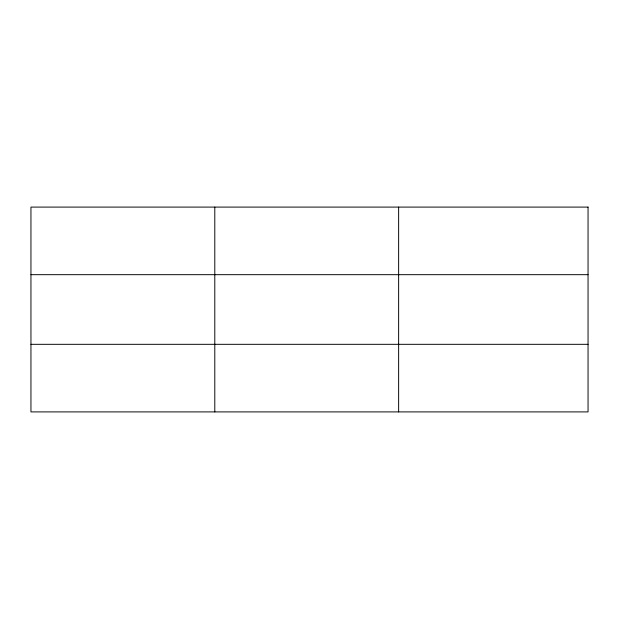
<?xml version="1.0" encoding="UTF-8"?>
<svg xmlns="http://www.w3.org/2000/svg" width="619" height="619" viewBox="0 0 619 619"><rect width="100%" height="100%" fill="white"/><g stroke="black" fill="none" stroke-linecap="round" stroke-linejoin="round"><path stroke-width="0.93" d="M214.793 411.906L214.793 207.094M398.636 411.906L398.636 207.094M30.95 274.681L588.05 274.681M30.95 344.319L588.05 344.319M588.05 207.094L588.05 411.906L30.95 411.906L30.95 207.094L588.05 207.094"/></g></svg>
